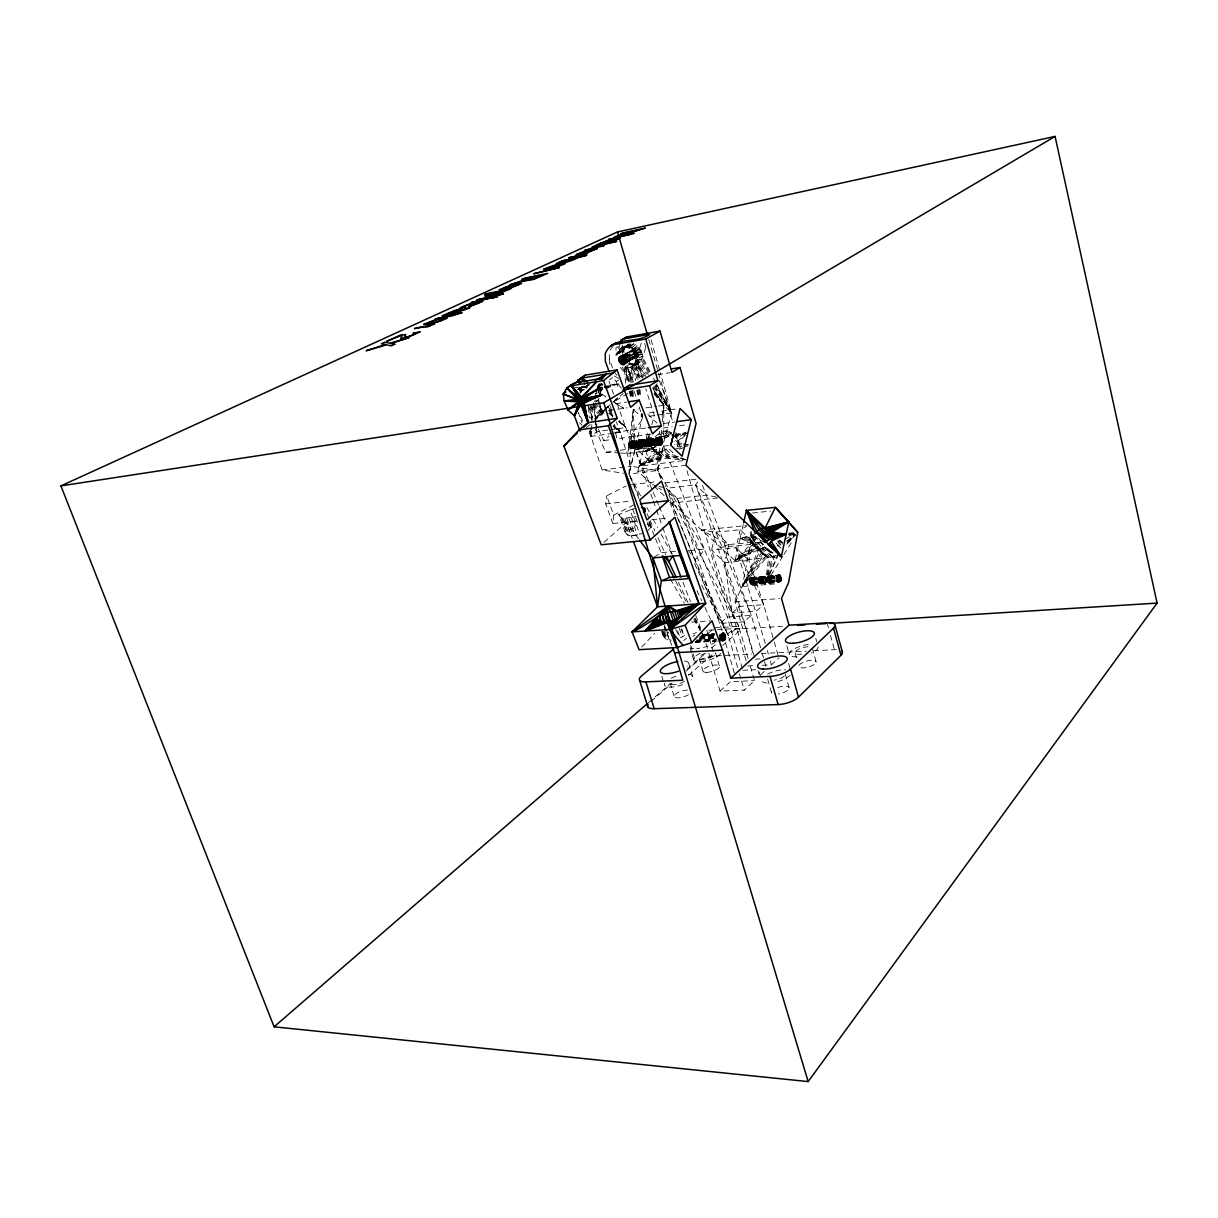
<?xml version="1.0" encoding="UTF-8"?>
<svg xmlns="http://www.w3.org/2000/svg" width="1218" height="1218" viewBox="0 0 1218 1218"><rect width="100%" height="100%" fill="white"/><g stroke="black" fill="none" stroke-linecap="round" stroke-linejoin="round"><path stroke-width="0.75" stroke-dasharray="5 3.75" d="M663.688 434.963L663.871 405.213L657.081 383.426M592.009 421.108L592.344 406.386M638.993 498.512L628.945 474.076L633.208 409.766L638.628 408.959M591.369 431.37L591.019 436.409L602.073 469.965L623.57 473.254M591.491 429.68L591.841 424.64M576.434 387.248L581.504 388.435L579.996 391.42L581.991 386.776L581.565 392.181M751.552 584.518C758.753 575.459 743.239 576.023 751.552 584.518L775.638 582.63M659.851 448.117L657.75 470.498L661.13 479.344M661.069 435.054L661.602 429.452M662.288 421.991L663.871 405.213L652.802 387.613M635.507 521.106L612.837 523.512L613.72 515.184L606.686 495.802L626.159 485.952M612.837 523.512L605.711 503.917L606.686 495.802M633.299 446.625C630.757 429.497 624.636 455.76 633.299 446.625L656.867 443.459M620.48 453.02L627.849 453.431L633.208 409.766L642.434 417.195L628.945 474.076L639.145 496.442M617.237 355.123C628.534 327.079 653.061 372.571 623.723 366.953M782.93 556.124L765.148 584.701L768.71 557.387L749.481 539.452L740.072 538.63L735.033 560.676L775.79 557.113M622.154 353.631L625.747 346.171L622.383 351.987L617.465 353.342L622.154 353.631L624.819 347.693L622.916 350.51L617.48 353.174L623.951 351.393L624.027 353.403L622.246 345.181M625.671 383.152L624.164 367.242L629.523 364.441C641.201 368.019 644.063 354.605 645.707 346.323M651.204 527.059L649.773 522.096M626.28 362.522L639.206 355.61L640.272 351.576L638.43 348.911L635.644 348.15L623.799 354.621M659.029 434.826L659.638 431.126M662.059 416.312L663.871 405.213L652.696 388.375M673.006 434.293C677.406 436.897 679.446 442.286 676.964 446.869L674.574 444.54M751.201 531.307L751.902 536.681L742.249 586.467L735.017 601.799L742.615 628.077L722.685 645.464M778.744 553.901L765.148 584.701L770.552 557.418L760.687 548.146L757.124 547.719L752.983 544.507L749.481 539.452L753.592 535.402L763.199 544.355L759.134 548.496L742.249 586.467L775.927 583.864M662.531 447.676L657.75 470.498L661.389 479.222M664.115 495.604L637.836 471.29L648.357 430.137M743.254 524.516L740.072 538.63L751.917 542.923L766.99 556.961L772.486 557.068L776.262 555.241L764.569 547.034L735.033 560.676L669.489 500.552M750.181 532.144L753.105 542.269L748.979 560.493L763.671 604.691L773.765 640.211M765.315 643.393L735.992 547.78L740.163 529.723L746.619 526.267M746.101 660.674L732.231 612.867L724.664 562.594L728.882 544.537L715.803 532.129L701.279 530.089L728.882 544.537L753.105 542.269L763.26 542.817M663.14 447.722L657.75 470.498L662.029 478.963M640.592 495.772L628.945 474.076L635.157 449.746L633.208 409.766M777.982 553.84L765.148 584.701L772.486 557.068L764.569 547.034L766.457 545.953M663.627 442.408L671.575 412.948L660.339 372.723M649.331 433.867L646.316 444.844L635.157 449.746L648.341 486.896M651.843 424.717L654.34 415.566L645.799 388.846M580.484 393.155L581.351 390.247L574.713 387.217M595.663 394.556L597.307 389.242M597.855 387.461L598.951 383.914M600.322 393.581L603.047 384.721M641.292 343.187L633.878 365.628L642.754 377.352M765.148 584.701L774.404 556.321L764.569 547.034L770.659 550.521M620.053 343.613L616.064 355.367L615.958 347.846L619.749 345.745L619.84 353.25L617.328 354.666M596.272 390.902L598.738 383.883M599.576 393.414L602.651 384.629M692.92 636.542L694.991 634.882M579.996 391.42L581.991 386.776M633.634 343.796L630.361 347.206L626.935 347.511L631.883 347.8L633.634 343.796L628.823 346.947L623.357 347.297M631.883 347.8L635.431 344.481L641.079 350.495L636.679 352.885L635.202 356.265L635.72 360.406L645.768 376.408M641.049 377.169L632.644 366.846L636.192 362.492L640.516 361.822L648.28 374.596M582.25 386.487L580.407 390.019M581.504 388.435L579.875 392.972M578.367 389.471L581.108 388.801L583.955 384.188M599.789 386.456L601.418 383.365M650.092 371.52L642.358 356.615L642.282 354.575L637.44 355.123L635.629 358.351L642.282 354.575L641.079 350.495L633.36 352.383L628.747 348.211L630.361 347.206M648.22 530.287L651.188 527.089L649.377 521.913M761.661 552.058L742.249 586.467L766.99 556.961L758.829 548.115L735.033 560.676L751.917 542.923L766.99 556.961M696.483 641.247L695.843 642.114L715.636 640.988M595.739 402.199L599.104 398.819L594.871 400.22M643.424 376.286L634.806 364.121L637.516 359.721L642.084 358.564L650.123 373.393M634.989 348.348C631.168 350.342 634.015 356.767 637.988 356.158M783.905 554.54L792.796 540.244M663.551 445.971L704.278 549.211L700.502 555.164L694.96 559.504L728.242 635.431L738.9 671.925M618.105 351.423L622.916 350.51L625.747 346.171M581.108 387.385L584.564 386.761L582.813 387.324L586.421 388.298L587.533 386.943L578.139 388.664L586.025 386.685L588.614 382.833M598.023 386.243L600.109 383.198M610.279 350.023L613.4 345.455M622.368 352.124L624.195 349.444L622.383 351.987L617.48 353.174M742.356 668.545L727.359 617.008L677.254 498.406L666.261 488.327L695.645 484.886L697.747 481.826M640.516 361.822L636.42 362.127L633.878 365.628L635.157 363.512L639.283 363.025L646.347 373.956M576.997 389.806L582.067 387.826L585.31 383.365M678.426 456.704L648.859 460.495L643.728 444.022L650.412 434.933M648.859 460.495L637.364 449.64L632.279 433.121L642.419 419.373M636.42 362.127L634.136 365.187L636.999 361.198L642.084 358.564M634.806 364.121L636.999 361.198L641.444 360.315L648.981 373.469M632.644 366.846L635.157 363.512L637.821 363.908L645.205 374.626M765.513 556.184L755.662 546.943L735.033 560.676L754.064 545.892L763.884 555.088L742.249 586.467L762.773 553.672L752.983 544.507L735.033 560.676L757.124 547.719L765.513 556.184L742.249 586.467L760.413 550.308L751.506 537.488L740.072 538.63L750.714 541.218L760.413 550.308L749.481 539.452M630.056 343.583L627.346 347.023L621.713 347.769L624.727 348.181L628.427 344.055L623.692 349.216L619.033 349.886L622.916 350.51M637.516 359.721L635.431 362.355L644.581 376.134M631.883 382.345L631.168 367.714L633.908 364.243L637.821 363.908L642.373 378.159M630.817 344.618L628.823 346.947L625.123 347.176L627.346 347.023L631.822 343.461M786.798 544.233L795.308 534.961L786.813 543.898M675.625 440.444L678.045 442.804L687.683 432.527L677.954 440.931L675.548 438.571M627.864 393.475L613.598 401.955L618.181 397.068M594.688 418.901L601.525 411.654L627.148 407.817M594.46 421.002L603.671 411.41M604.996 410.055L608.939 405.944L604.95 409.69M641.673 646.971L654.736 633.406M787.026 543.03L795.065 534.991M648.768 443.382L655.984 451.528L638.978 466.22L666.84 456.111L685.186 459.765C671.133 459.46 655.101 457.785 648.768 443.382L653.244 438.922L656.898 442.423M637.958 379.468L636.177 364.38L630.833 363.436L625.961 367.943L628.488 382.498M595.663 418.642L603.626 410.968M655.238 436.912C659.197 432.862 666.779 428.142 671.803 433.106M708.815 653.153L720.051 691.124L744.213 690.164L754.46 680.634L750.273 666.155M760.702 674.833L764.325 671.453M762.285 665.272L771.436 664.83L778.82 657.964M594.932 418.809L606.077 408.456M607.477 407.162L610.264 404.574M720.051 691.124L730.435 681.654L754.46 680.634M787.391 541.706L795.156 534.656M613.598 401.955L623.083 393.521M604.006 542.299L626.387 522.431L637.288 521.289M598.342 429.162L603.793 440.611L608.985 436.059M688.52 675.274L714.144 652.924M701.659 585.234L728.242 635.431L738.732 626.326L704.278 549.211L657.75 470.498L656.609 449.625L634.791 448.315L625.778 427.548L615.41 399.032M702.527 485.297L751.308 615.425L743.878 621.865L719.838 623.418L668.347 493.579M754.597 657.339L739.889 606.366L724.664 562.594L711.556 550.034L735.992 547.78L763.671 604.691L756.119 611.253L732.231 612.867L711.556 550.034L715.803 532.129L740.163 529.723L753.105 542.269M648.448 702.649L669.976 684.029M687.18 669.124L705.831 652.97M711.571 648.006L717.295 643.043M727.344 634.35L733.084 629.371L782.291 626.326M651.112 701.324L672.062 683.176M686.023 671.072L695.783 662.607A14.205 4.75 -16.6 0 1 714.418 656L751.917 654.02M711.967 630.102L704.004 636.877L708.282 651.341M721.924 630.559L719.838 623.418L727.359 617.008L751.308 615.425L761.6 651.28M732.231 612.867L739.889 606.366L763.671 604.691M637.44 355.123L635.339 356.889L637.318 354.59L641.856 352.504L633.36 352.383L635.202 356.265L637.318 354.59L642.282 354.575M683.74 640.561L686.648 638.11M637.121 345.562L632.005 350.693L634.624 349.886L638.674 346.947L630.452 349.292M607.599 430.137L596.698 431.69L591.019 436.409L587.822 430.578M586.376 427.579L590.426 424.29M604.433 409.294L608.802 405.746M662.09 451.558L668.012 447.98L672.778 452.578L666.84 456.111L662.09 451.558L658.146 452.076L653.29 449.929M586.025 386.685L590.426 383.137M786.615 541.142L794.958 534.519M651.173 446.93L657.035 453.111L638.978 466.22L687.013 460.13M598.556 387.004L603.245 383.868M609.502 379.696L612.639 377.61M654.294 557.068L661.237 552.652L675.625 551.312M635.75 351.302L640.029 348.622M629.112 359.188L635.202 355.382L629.036 359.143M628.945 356.356L633.649 353.509L628.853 356.204M598.068 386.456L602.925 383.518M634.426 354.255L636.679 352.885M625.413 354.621L633.543 349.749L625.55 354.24M629.234 392.653L634.73 389.395M625.717 353.981L633.908 349.155M680.192 637.912L684.303 635.735L681.715 628.777M628.884 381.934L626.722 375.464L630.467 373.302L625.245 366.648M596.987 393.277L595.13 393.81M628.595 360.589L636.572 356.067M625.747 362.69L640.089 354.56L625.367 363.284M624.864 363.771L639.206 355.61M640.272 351.576L626.082 360.467M626.098 361.259L640.44 353.144M625.991 362.02L640.318 353.875M589.405 384.918L584.625 387.628L587.533 386.943M626.25 356.63L639.024 349.444M625.184 358.168L639.541 350.084M625.626 358.899L639.968 350.799M622.657 356.295L637.044 348.226M623.372 356.569L637.745 348.5M625.656 356.098L638.43 348.911M625.915 353.646L635.644 348.15M621.941 356.174L636.329 348.12M629.508 360.695L637.714 356.158M597.353 386.076L601.936 383.548M629.219 356.828L634.06 354.225M784.91 539.209L794.532 534.032M618.759 380.016L616.095 381.417L612.928 377.428M625.961 359.919L640.424 352.352M613.72 515.184L634.669 504.45M684.531 434.05L676.66 437.871L675.457 436.79L685.947 433.136M661.541 631.381L662.836 634.822L668.743 632.233M618.424 383.67L597.992 391.648L605.574 396.55M789.264 535.905L794.349 533.743M630.102 509.992L618.79 514.635L624.941 531.687L636.207 527.029L630.102 509.992L634.989 508.439M598.068 390.948L615.014 384.218L604.204 386.517M624.941 531.687L627.377 534.961L629.615 535.829L635.202 535.555L642.206 533.469M618.79 514.635L621.18 517.787L623.418 518.624L636.024 516.204M597.977 390.217L603.093 388.42M604.798 387.826L615.014 384.218L604.478 386.928M679.37 449.137L687.531 446.336M789.477 535.067L794.44 533.408M755.404 533.682L740.072 538.63L753.592 535.402M728.882 544.537L720.021 547.324L762.91 543.35M599.5 388.938L602.94 387.887M604.676 387.37L615.014 384.218M633.908 364.243L629.523 368.201L630.696 381.417M594.171 401.422L598.251 400.25M788.792 534.717L794.166 533.271M675.686 435.633L685.978 432.969L675.686 435.024M597.444 388.74L602.712 387.385M658.603 504.998L635.157 449.746L656.517 444.235M675.868 448.909L687.485 446.032M665.454 431.02L670.357 435.816L664.297 438.313L659.41 433.562M788.838 534.352L794.182 533.134L788.822 534.184M582.067 387.826L579.509 387.842L584.564 386.761M596.987 388.04L602.408 386.898M579.509 387.842L583.224 387.126M675.548 434.826L685.947 432.862L675.274 434.232M657.705 374.642L670.159 372.647M615.684 403.752L626.539 402.092M657.796 415.049L671.575 412.948L658.923 379.849M628.016 363.847L630.833 363.436L629.158 362.37M645.829 407.893L656.654 406.279M658.466 406.02L663.871 405.213L671.575 412.948L653.533 378.159M654.279 412.186L646.91 413.267L656.959 423.088M661.648 411.105L678.243 408.685M609.426 429.878L625.778 427.548L619.825 420.652M663.719 423.544L674.726 421.976M614.755 432.39L646.423 427.929M612.882 433.334L591.019 436.409L589.619 431.081M614.709 433.075L620.175 432.314L631.168 466.266L657.75 470.498L628.945 474.076M656.715 443.382L634.882 446.275M663.049 428.081L672.229 426.787M679.568 425.767L686.906 424.732M603.793 440.611L611.238 439.576M650.564 434.141L616.826 438.8L614.055 424.397M646.53 438.175L653.838 437.171M664.647 435.694L673.508 434.476M649.24 416.267L654.34 415.566M629.95 441.205L658.984 437.232M629.554 441.525L658.603 437.566M631.731 441.373L658.938 437.658M629.234 441.997L658.283 438.023M632.157 441.769L653.914 438.8M628.975 442.56L658.04 438.602M632.538 442.301L654.294 439.333M628.808 443.245L657.872 439.287M632.858 442.91L654.629 439.957M628.716 443.961L657.781 440.018M633.116 443.626L654.873 440.672M628.716 444.737L657.781 440.794M633.299 444.372L655.056 441.418M628.808 445.499L657.872 441.571M633.39 445.133L655.147 442.195M628.99 446.26L658.055 442.347M633.39 445.895L655.147 442.971M629.249 446.96L658.314 443.048M629.569 447.585L658.634 443.672M633.132 447.295L658.512 443.885M629.95 448.102L659.014 444.205M630.376 448.498L659.44 444.616M632.553 448.331L657.948 444.935M595.115 428.782L605.772 452.198L618.47 450.493M620.282 450.249L660.339 444.996M621.713 347.769L627.346 347.023L628.427 344.055L624.727 348.181L620.251 348.668M635.157 449.746L656.456 446.915M663.338 446.184L668.91 445.438M627.849 453.431L656.609 449.625M602.073 469.965L631.168 466.266M637.836 471.29L685.932 465.291M676.964 446.869L682.156 446.245M631.518 484.688L655.878 481.765M664.891 482.937L696.178 479.207M605.711 503.917L630.817 501.055M716.382 497.081L706.516 495.102L677.254 498.406L667.784 493.183M717.844 497.934L672.184 503.019L677.254 498.406L719.838 623.418M651.813 519.751L668.164 518.015M752.511 512.991L770.598 511.103M701.279 530.089L746.36 525.582M629.523 364.441L632.614 364.136L635.659 380.61M759.134 548.496L751.902 536.681L755.571 536.331M788.579 533.179L794.075 532.662M689.495 550.582L704.278 549.211M724.664 562.594L748.979 560.493L735.992 547.78M579.707 389.988L585.249 389.516M750.364 577.56L775.546 575.383M751.856 577.53L774.069 575.733M750.06 577.911L774.42 576.068M749.801 578.352L775.729 576.266M752.526 578.306L774.739 576.525M749.588 578.9L775.531 576.83M752.8 578.854L774.998 577.073M749.451 579.54L775.394 577.469M753.029 579.464L775.227 577.697M749.375 580.225L775.333 578.154M753.181 580.149L775.379 578.383M749.39 580.925L775.455 579.083M749.466 581.641L775.409 579.585M753.272 581.549L775.47 579.798M749.618 582.311L775.561 580.27M753.211 582.25L775.409 580.499M749.831 582.935L775.79 580.895M753.059 582.874L775.257 581.123M750.121 583.483L774.206 581.595M752.846 583.422L775.059 581.686M750.44 583.924L774.526 582.037M750.79 584.259L774.892 582.387M751.171 584.457L775.257 582.585M702.147 635.339L714.768 634.365L701.142 635.065M704.263 634.745L713.306 634.091M735.017 601.799L779.627 598.586M635.507 364.426L631.061 364.715L627.772 368.278L629.508 381.478M636.177 364.38L631.061 364.715L634.426 364.471L636.633 379.011M691.611 622.094L710.124 620.875M714.631 627.849L738.732 626.326L748.172 658.908M708.709 630.178L742.615 628.077M703.075 634.365L714.616 633.68M702.542 634.639L713.413 633.969M701.492 635.522L714.555 634.745M714.357 635.263L701.857 636.009L714.327 635.354M699.878 636.877L714.524 635.979M699.863 637.075L714.144 636.222M699.802 637.608L715.88 636.649M699.802 638.354L715.895 637.395M699.848 638.674L715.925 637.714M699.893 639.115L715.971 638.156M696.483 640.029L716.138 638.871M696.711 640.653L716.382 639.526M695.25 641.338L716.108 640.105M695.6 641.795L715.819 640.607M695.036 642.465L717.889 641.079M663.003 436.211L670.357 435.816M761.296 653.533L806.301 651.173M813.807 650.777L834.437 649.696A14.86 5.176 -15.1 0 1 837.542 649.742M755.114 659.166L760.58 658.892M747.639 665.972L754.962 665.622M742.873 670.311L755.723 669.717M583.437 389.988L579.722 390.095L583.529 390.308M659.334 436.409L668.332 436.272L663.429 431.492M655.984 451.528L642.891 451.543L655.908 445.773L653.609 448.011L642.891 451.543L654.827 449.807L649.986 445.179M662.836 634.822L665.485 638.78L671.194 640.166M647.352 524.516L651.326 526.206M761.204 546.395L751.902 536.681L755.678 536.773M681.441 444.92L677.68 444.814L674.087 441.297M683.313 444.981L688.931 445.149M765.011 542.482L751.902 536.681L755.662 536.849M605.772 452.198L618.653 452.913M579.555 390.293L582.935 390.567M756.835 538.067L751.902 536.681L755.662 537.016M661.069 436.592L666.292 437.125L661.389 432.36M751.902 536.681L755.297 537.229M636.192 362.492L639.283 363.025M678.045 442.804L681.684 443.489M683.511 443.839L688.977 444.859M685.201 459.643L668.895 455.288L664.13 450.721M657.355 485.921L652.011 484.475L656.746 487.078M659.136 486.393L664.48 487.839M685.399 459.521L670.89 454.086L666.139 449.503M760.687 548.146L772.73 553.094M771.131 551.8L762.62 547.78L772.486 557.068M658.329 487.946L661.481 489.697M614.192 375.951L618.607 378.463M751.506 537.488L763.199 544.355L758.753 538.265M597.779 392.287L605.422 397.007M613.065 401.727L623.753 408.334L613.141 401.468M777.114 545.283L781.667 548.389L776.17 543.152M779.55 540.548L782.245 542.589L782.443 544.446M608.619 413.054L612.898 416.678M618.622 421.519L625.778 427.548L619.429 420.712M589.999 406.736L602.925 417.698M612.989 426.224L620.175 432.314L616.384 421.915M609.411 412.597L613.507 416.343M618.957 421.321L625.778 427.548L619.231 421.047M591.369 405.929L603.717 417.241M613.309 426.026L620.175 432.314L614.222 424.93M778.317 540.594L781.058 543.167M752.724 652.513L743.878 621.865L695.645 484.886L706.516 495.102M779.52 540.016L782.245 542.589L780.784 539.513M652.224 448.529L659.684 455.532L638.978 466.22L662.912 456.628L658.146 452.076M632.279 433.121L643.728 444.022M778.135 542.482L780.86 545.101M660.08 452.015L664.815 456.567M656.411 451.726L661.176 456.278L638.978 466.22L658.07 454.497L657.035 453.111M673.874 435.709L677.512 439.272M669.093 431.294L673.98 436.074M667.357 430.944L672.26 435.739M608.741 410.649L613.979 415.856M592.511 404.802L604.372 416.586M592.755 404.391L604.509 416.358M609.259 409.766L611.801 412.506M593.349 403.371L604.844 415.78M613.781 425.417L620.175 432.314L614.192 425.356M631.168 367.714L639.648 377.443M654.188 394.099L663.871 405.213L653.107 389.988M607.934 406.842L611.497 410.984M777.526 540.929L781.043 545.04M595.054 403.097L604.615 414.227M654.264 393.399L663.871 405.213L654.979 393.49M599.956 407.238L604.722 413.146M620.434 367.471L626.722 375.464L629.919 381.767M616.917 375.296L613.765 371.277L609.35 359.112L609.228 351.545M579.707 422.57L581.808 425.28M621.302 388.222L616.095 381.417L618.835 389.684M638.552 538.706L626.387 522.431L632.233 538.249M688.216 550.14L694.96 559.504L670.144 500.172M653.64 386.898L671.575 412.948L656.38 384.934M654.416 386.426L671.575 412.948L655.573 384.979M655.071 385.786L671.575 412.948M670.357 579.052L684.379 603.138M693.712 619.216L700.259 630.452M701.187 632.066L704.004 636.877L701.431 631.822M738.732 626.326L700.502 555.164L665.439 485.738M646.849 507.464L649.544 512.474M653.122 519.157L657.598 527.501M661.176 534.184L671.925 554.22M622.276 367.09L626.722 375.464L625.702 366.374M582.737 420.986L578.367 412.658L582.067 422.89M675.746 629.599L678.365 634.608M680.892 629.234L684.227 635.781M675.777 581.29L686.891 603.184M694.595 618.348L700.578 630.148M665.865 629.051L668.149 633.802M696.909 590.578L701.735 600.733M704.963 607.523L710.596 619.368M595.237 422.631L597.566 427.533M694.61 563.782L728.242 635.431M678.502 582.295L688.063 602.758M695.234 618.12L700.015 628.351M646.986 513.646L649.331 518.807M650.123 520.528L654.827 530.85M657.964 537.732L665.804 554.936M695.645 484.886L751.308 615.425M659.334 506.718L665.941 522.263M663.094 631.229L666.551 639.42M649.042 522.964L654.782 536.925M655.497 538.676L661.237 552.652M662.272 631.274L664.845 637.897M682.978 582.295L690.439 601.662M695.859 615.745L700.609 628.077M669.93 502.349L675.351 516.508M664.51 631.198L667.784 639.922M663.977 632.477L666.581 639.45M662.866 631.837L665.485 638.78M664.876 637.928L662.272 631L662.942 634.776M662.303 631.777L664.252 636.953M662.288 632.462L663.582 635.903M679.111 628.153L682.354 636.877M677.589 630.909L679.537 636.161M664.115 626.189L669.321 640.15M664.495 625.61L666.383 630.696M667.007 632.401L672.016 645.966M608.924 381.219L614.755 397.251M588.005 404.955L592.922 418.429M626.874 518.624L633.086 535.874M624.986 518.731L631.198 535.966M623.418 518.624L629.615 535.829M622.231 518.289L628.442 535.478M621.18 517.787L627.377 534.961M632.721 509.109L638.202 524.44M633.664 517.056L639.846 534.337M631.289 517.772L637.486 535.037M629.006 518.305L635.202 535.555M597.688 400.95L601.525 411.654L599.819 402.853M650.838 493.975L652.726 499.273M653.35 501.055L655.863 508.119M656.487 509.9L662.135 525.811M662.775 527.577L672.184 554.114M648.981 521.563L650.199 524.988M648.829 522.887L650.656 528.049M647.169 522.278L649.62 529.16M633.147 381.356L630.467 373.302L630.817 382.741M634.228 391.496L636.405 398.347M639.145 406.903L642.434 417.195L642.114 413.511M599.804 406.294L601.525 411.654L600.413 406.538M644.657 343.476L645.784 347.1M670.037 682.856L674.315 696.909M661.816 676.218L664.358 684.562M690.667 645.464L695.783 662.607M691.535 652.833L689.586 646.301A14.433 4.674 -16.5 0 0 693.818 648.6M692.037 654.477L693.499 659.364M688.764 663.368L692.768 676.751M705.542 653.213A8.633 2.862 -16.5 0 0 699.239 658.42L703.106 671.423M636.633 390.384L638.765 397.616M706.821 630.3L714.418 656M719.305 665.865L715.468 652.848A8.633 2.862 -16.5 0 1 709.211 658.04A8.633 2.862 -16.5 0 1 699.239 658.42M739.433 673.752L741.031 679.218M741.549 681.045L744.213 690.164M725.593 643.074L735.002 675.229M648.783 339.502L673.173 423.362M675.823 432.481L680.603 448.894M686.952 470.772L733.084 629.371M759.164 671.94L760.656 677.132M757.931 670.555L758.966 674.148M767.355 650.549L768.375 654.112M770.415 661.267L771.436 664.83M762.118 653.076L766.746 669.2M771.466 692.433L767.492 678.654A9.196 3.228 -15.8 0 0 768.802 679.994M774.267 641.977L778.317 656.182M786.858 645.799L789.249 654.264M788.64 663.46L790.604 670.402M785.26 674.087L789.188 687.896A9.165 3.289 -15.8 0 1 778.302 693.986M795.019 652.787L796.435 657.842M599.987 406.249L601.525 411.654L600.154 406.142M651.143 339.807L659.836 370.896M815.771 638.323L816.715 641.719M812.345 648.311L816.106 661.816A8.937 3.121 -15.4 0 1 803.53 667.875A8.937 3.121 -15.4 0 1 802.738 662.485A8.937 3.121 -15.4 0 1 816.106 661.816M827.052 622.824L828.529 628.199M830.493 635.37L834.437 649.696M627.346 366.329L631.685 382.635M598.342 398.788L599.713 404.315M624.164 367.242L627.316 382.026M629.28 391.282L630.848 398.667M589.862 430.883L591.019 436.409L590.639 425.28M664.526 626.113L666.002 633.451M610.614 406.37L612.684 417.18M637.349 389.745L638.704 397.068M641.749 413.526L642.434 417.195L641.977 413.42M630.056 391.587L631.32 398.865M622.063 345.805L623.22 353.22M625.26 366.192L626.722 375.464M638.293 389.912L639.389 397.19M641.871 413.557L642.434 417.195M590.197 430.944L591.019 436.409L590.532 430.928M630.741 390.917L631.731 398.453M639.069 388.892L639.968 396.444M593.501 402.656L595.891 424.427M596.104 426.239L596.698 431.69M631.533 390.871L632.203 398.423M588.416 407.177L589.39 418.139M594.475 406.264L596.378 428.051M637.821 363.908L639.085 378.6M640.044 389.623L640.683 396.977M590.897 406.127L591.841 421.093M632.325 391.48L632.675 398.804M590.06 408.593L590.38 417.865M609.35 359.112L609.563 366.268M632.614 364.136L633.01 382.543M633.147 391.678L633.177 398.91M693.179 633.862A14.266 4.552 -16.5 0 1 696.498 632.523M777.754 687.546A9.165 3.289 -15.8 0 1 789.188 687.911M771.831 693.225A9.165 3.289 -15.8 0 1 771.694 691.504M688.49 694.686A8.846 3.06 -17 0 1 676.462 697.807A8.846 3.06 -17 0 1 676.675 693.24A8.846 3.06 -17 0 1 688.703 690.134M715.712 641.658A14.433 4.674 -16.5 0 1 696.757 648.585M699.619 638.948A14.433 4.674 -16.5 0 1 715.316 636.923M684.318 661.009A14.799 4.902 -16.9 0 1 687.043 666.413M688.322 674.3A14.768 5.009 -16.9 0 1 691.078 679.827M682.582 684.623A14.768 5.009 -16.9 0 1 668.728 687.074A14.768 5.009 -16.9 0 1 664.784 683.1M671.225 678.198A14.768 5.009 -16.9 0 1 678.228 675.579M720.858 653.244A14.403 4.765 -16.5 0 1 699.208 661.785A14.403 4.765 -16.5 0 1 700.183 653.305M684.47 681.349A8.861 2.999 -16.9 0 1 676.157 684.303A8.861 2.999 -16.9 0 1 670.265 683.602M801.809 654.096A8.952 3.06 -15.4 0 1 795.978 650.96A8.952 3.06 -15.4 0 1 809.498 646.804M818.131 646.804A14.936 5.1 -15.4 0 1 811.523 653.122M796.983 656.867A14.936 5.1 -15.4 0 1 790.847 651.265A14.936 5.1 -15.4 0 1 810.275 644.292M790.01 675.259A15.316 5.39 -15.8 0 1 775.424 682.202M767.081 683.024A15.316 5.39 -15.8 0 1 761.768 679.126M767.66 674.056A15.316 5.39 -15.8 0 1 785.58 669.778M784.225 676.02A9.196 3.228 -15.8 0 1 774.328 680.131M637.684 356.341L635.72 360.406L637.745 358.077L642.358 356.615L637.684 356.341M706.821 672.366A8.617 2.908 -16.5 0 0 719.518 666.596A8.617 2.908 -16.5 0 0 707.308 667.007A8.617 2.908 -16.5 0 0 706.821 672.366"/><path stroke-width="1.5" d="M743.65 522.75L746.421 510.403L757.17 531.962L765.011 542.482L772.623 537.58L765.209 527.896L775.394 507.358L788.838 521.913L781.347 556.626L768.223 544.583C781.317 534.854 763.701 519.69 755.404 533.682L746.421 510.403L775.394 507.358L797.744 532.312L788.488 582.889L781.484 598.449L789.005 625.184L730.724 678.137L722.502 650.153L711.967 620.754L691.763 642.617L676.706 647.55L639.069 649.681L632.066 631.868L657.537 606.777L661.374 580.849L652.909 557.951L639.648 540.198M780.966 580.057C778.652 564.406 773.993 589.268 780.966 580.057L777.251 580.347M676.706 647.55L669.717 629.478L681.852 614.785L682.05 611.923C664.084 607.234 647.26 626.387 632.066 631.868L669.717 629.478L685.155 625.215L705.709 603.291L674.894 517.315L650.275 539.97L601.205 544.781L563.858 445.971L579.037 429.939L588.066 422.616L617.267 418.353L603.504 380.595L617.054 369.891L630.559 407.314L639.191 400.174L652.437 433.882L661.328 425.828L649.59 385.741L657.903 380.762L645.738 339.03L660.019 331.083L671.94 372.358L680.025 367.516L696.087 423.453L685.932 465.291L781.347 556.626L771.055 541.142L786.204 534.245L772.166 532.068L788.838 521.913L765.209 527.896L746.421 510.403L759.377 530.256L768.847 539.391L757.17 531.962L766.716 540.822M584.366 402.321C578.778 385.192 572.46 411.486 584.366 402.321L601.509 394.997L583.346 398.697L599.089 388.375L582.158 397.57L596.637 381.706L581.473 397.19L570.861 384.979L566.781 388.07L563.249 394.069L564.132 400.844L567.938 409.964L574.424 415.81L580.072 431.126M725.395 638.293C722.655 621.606 717.904 648.646 725.395 638.293L720.051 638.613M662.318 442.728C659.775 425.417 653.761 451.924 662.318 442.728L656.867 443.459M669.854 623.799L667.388 612.959L668.454 605.985L676.584 610.69L679.126 617.526M618.774 359.249C629.721 346.719 625.961 376.59 618.774 359.249L623.57 356.554M683.115 645.449L669.717 629.478L671.377 621.271L677.832 618.318L699.025 603.778L669.443 521.593M691.245 419.647L682.126 456.232L670.753 445.194L680.086 408.411L691.245 419.647L676.569 421.717M620.053 343.613L621.18 340.248L626.768 336.96L660.019 331.083M585.082 400.737L580.773 404.391L574.424 415.81L578.748 403.188L584.214 398.925M585.828 399.2L580.057 404.117L574.424 415.81L579.372 403.721L584.838 399.443M666.916 623.068L664.982 613.963L668.454 605.985L674.483 610.949L677.65 619.49M673.767 622.337L668.454 605.985L656.365 617.633L660.049 622.033L666.809 622.428L669.717 629.478L673.676 620.419M574.424 415.81L579.89 403.995L585.721 399.123M671.072 444.266L673.128 436.211M671.377 621.271L669.047 621.956L669.717 629.478L675.868 619.429M663.78 622.444L662.318 615.105L668.454 605.985L632.066 631.868M622.992 339.03L649.62 334.326C636.435 344.572 612.426 335.178 605.239 353.738L605.361 361.32L609.137 371.688M619.094 343.278L621.18 340.248L626.768 336.96M808.173 1081.584L1157.1 603.108L1055.077 136.416L617.511 231.938L60.9 485.891L274.111 1026.82L808.173 1081.584L603.839 402.777L1055.077 136.416M576.007 382.726L585.295 375.144L617.054 369.891M579.951 379.681L581.93 377.199M633.527 541.766L657.537 606.777L705.709 603.291L669.717 629.478L679.537 617.145M660.841 623.707L659.44 616.323L668.454 605.985M601.555 379.468L606.336 374.078L595.191 380.427M583.498 427.472L588.066 422.616L584.153 402.975L601.509 394.997L583.803 399.382M626.752 387.963L629.264 385.299L657.903 380.762M643.485 511.941L645.236 509.063L641.384 507.449M657.111 618.668L645.144 631.031L669.047 621.956M648.174 704.217A14.783 5.131 -17.2 0 0 654.188 708.709L778.135 704.552A15.484 5.633 -15.7 0 0 798.49 697.183L840.968 655.299A14.86 5.176 -15.1 0 0 841.668 651.051M566.674 443.672L563.858 445.971L577.302 432.999M584.031 426.513L588.066 422.616L583.909 403.371L588.066 422.616L580.773 404.391L584.868 401.179M730.724 678.137L770.065 676.416A15.545 5.42 -15.8 0 0 790.543 669.063L833.523 628.153A14.936 4.979 -15.2 0 0 827.052 622.824L789.005 625.184M563.858 445.971L566.568 443.489M657.75 619.673L645.144 631.031L664.693 622.687M668.347 500.674L646.849 519.919L639.785 500.035L661.496 481.095L668.347 500.674L640.287 503.826M669.717 629.478L699.025 603.778L680.055 555.484L669.291 521.593L688.459 578.626L661.374 580.849L669.428 577.439L689.175 575.794M600.839 378.874L606.336 374.078L599.286 378.95M274.111 1026.82L647.017 703.897M673.554 649.103L641.521 675.96A14.86 4.933 -17.2 0 0 645.921 681.867L654.188 708.709M581.26 396.992L577.18 400.402L564.132 400.844L577.728 401.894L583.194 397.647M583.376 403.98L588.066 422.616L581.504 404.498L585.797 400.889M579.037 429.939L608.361 425.721L617.267 418.353M584.457 399.139L567.938 409.964L583.361 397.905M606.336 374.078L600.581 378.6L575.535 382.68L566.781 388.07L577.378 398.316L580.179 396.078M658.359 620.601L645.144 631.031L662.82 622.702M581.504 404.498L585.584 401.285M584.899 402.321L582.174 404.467L588.066 422.616L582.813 404.3L585.538 402.153M580.057 404.117L585.523 399.854M582.874 396.916L577.393 401.164L582.996 397.205M583.666 398.332L567.938 409.964M577.378 398.316L580.118 396.185M565.898 392.013L563.249 394.069L577.165 398.971L579.905 396.84M564.132 400.844L577.104 399.671L581.199 396.474M582.646 396.154L577.18 400.402L583.361 396.017M579.387 383.518L577.971 380.244L585.295 375.144M578.017 402.321L583.544 398.164M658.953 621.408L645.144 631.031L656.365 617.633L657.659 621.073M616.262 342.715L610.462 346.125M681.852 614.785L699.025 603.778L676.584 610.69M626.067 361.091L621.5 363.938L626.28 361.213M621.317 363.832L625.945 361.015M627.377 357.316L619.536 362.066L625.991 358.579M660.049 622.033L645.144 631.031L661.237 622.474M623.783 355.595L618.896 358.503L623.692 355.808M582.798 398.088L599.089 388.375M682.354 613.72L699.025 603.778L678.441 610.675L680.984 617.511M623.662 388.588L629.264 385.299M622.428 355.9L619.155 357.833L622.352 356.037M622.215 364.212L626.996 361.487M622.946 364.334L626.128 362.522M623.646 364.304L626.828 362.492M620.221 362.979L626.6 359.371M620.845 363.512L627.224 359.904M618.988 360.848L625.382 357.255M619.262 361.624L627.255 357.118M619.688 362.34L626.082 358.731M618.805 360.041L625.199 356.448M620.008 356.752L623.799 354.621M619.505 357.224L622.718 355.443M682.445 612.745L699.025 603.778L681.227 611.299L682.491 614.725M771.298 530.576L788.838 521.913L767.035 527.942L772.379 533.24M570.861 384.979L575.535 382.68M682.05 611.923L699.025 603.778M584.442 401.62L601.509 394.997L584.138 400.113M772.06 539.209L786.204 534.245L772.714 533.56M584.351 400.874L601.509 394.997L584.198 400.341M772.669 537.26L786.204 534.245L772.821 535.463M612.273 344.892L645.738 339.03M582.646 381.188L581.336 378.189L613.172 372.967M671.179 368.947L680.025 367.516M603.504 380.595L571.546 385.756L578.154 397.327L566.781 388.07L577.165 398.971M622.642 389.958L649.59 385.741M60.9 485.891L603.839 402.777M628.336 401.818L639.191 400.174M648.296 427.655L661.328 425.828M657.553 438.313L661.176 437.81M657.933 438.845L661.557 438.343M656.441 439.713L661.876 438.967M656.685 440.429L662.135 439.683M656.867 441.175L662.303 440.444M656.959 441.951L662.394 441.221M656.959 442.728L662.394 441.997M658.512 443.885L662.135 443.398M658.268 444.479L661.892 443.991M657.948 444.935L661.587 444.448M657.568 445.27L661.207 444.783M680.055 555.484L652.909 557.951L657.537 606.777M775.927 575.596L779.627 575.292M776.262 575.916L779.977 575.627M776.582 576.373L780.281 576.084M776.856 576.921L780.555 576.632M777.069 577.545L780.768 577.256M777.221 578.23L780.921 577.941M777.312 578.946L781.012 578.657M777.312 579.661L781.012 579.357M777.114 580.986L780.814 580.697M776.917 581.534L780.616 581.245M797.44 625.397L805.007 624.925M816.365 624.225L825.834 623.631M829.625 623.403L1157.1 603.108M721.117 634.334L724.68 634.121M719.64 635.004L724.984 634.685M719.868 635.659L725.228 635.339M720.036 636.375L725.38 636.055M720.127 637.121L725.471 636.801M720.127 637.882L725.471 637.562M719.899 639.298L725.243 638.978M719.671 639.892L725.03 639.572M721.178 640.287L724.74 640.089M720.828 640.668L724.39 640.455M672.64 647.671L674.528 652.757L722.502 650.153M645.921 681.867L682.811 680.238L674.528 652.757M672.26 435.739L673.98 436.074M563.249 394.069L577.104 399.671M584.32 382.071L581.336 378.189L587.396 381.493M778.287 554.89L781.347 556.626L769.776 542.954M581.336 378.189L587.167 381.904M579.585 382.863L577.971 380.244L580.971 382.224M778.363 554.495L781.347 556.626M772.197 533.728L765.209 527.896L773.202 535.874M566.781 388.07L577.713 397.784M772.775 532.175L768.695 528.445L788.838 521.913L770.141 529.206L772.821 531.824M770.689 538.31L761.28 529.16L746.421 510.403L772.623 537.58L761.28 529.16L768.847 539.391M772.714 532.373L768.695 528.445L773.095 533.454M577.971 380.244L580.392 382.787M777.845 510.357L787.787 521.334M790.284 524.075L797.744 532.312M664.541 556.58L668.941 561.833L676.112 577.18M580.758 396.916L571.546 385.756L578.717 396.992M580.027 396.794L571.546 385.756L579.357 396.824M662.942 556.017L674.072 577.911M680.816 556.702L684.029 563.477M666.596 556.656L668.941 561.833L672.808 555.88L680.953 577.012M685.155 625.215L691.763 642.617M662.318 615.105L665.53 623.662M659.44 616.323L662.013 623.19M667.388 612.959L670.585 621.5M664.982 613.963L668.195 622.52M672.245 611.406L675.427 619.947M680.009 610.857L681.913 616.004M608.361 425.721L650.275 539.97M644.124 507.876L645.342 511.301M642.937 507.556L644.764 512.687M662.409 556.184L669.428 577.439M639.633 680.344L647.885 707.064M617.511 231.938L647.2 334.036M770.065 676.416L778.135 704.552M790.543 669.063L798.49 697.183M835.015 625.184L842.414 652.239M833.523 628.153L840.968 655.299M621.18 340.248L621.896 343.537M678.517 671.164A14.799 4.902 -16.9 0 1 660.293 671.27A14.799 4.902 -16.9 0 1 677.893 661.465M405.701 334.6C399.23 341.375 423.742 331.266 412.993 333.351L420.271 331.768L408.289 336.929L400.631 338.391L402.077 335.879L400.631 335.681L386.745 341.314L400.615 334.95L405.701 334.6M574.013 258.658C558.011 265.935 552.15 262.235 574.013 258.658M499.365 289.686L501.725 289.899L504.846 287.6L513.311 285.164L503.841 289.519L511.804 287.615L521.563 283.52L510.007 285.484L499.365 289.686M602.788 242.747C611.299 242.367 612.06 237.845 602.788 242.747M583.772 254.821L568.745 257.759L587.578 253.283L582.798 254.76L583.772 254.821M427.076 323.44C448.468 321.461 448.605 314.168 427.076 323.44M600.55 243.219C580.225 250.695 636.101 234.556 615.349 239.17L617.024 239.017L609.7 241.621L613.08 239.337L609.381 239.916L600.55 243.219M576.784 258.018C574.18 261.261 541.782 268.051 563.797 260.561L561.65 261.017L586.817 255.232L576.784 258.018M459.079 309.829C450.447 315.767 447.295 311.595 459.079 309.829M524.456 281.023L533.788 279.364L547.735 273.334L524.121 278.252L521.791 279.318L531.87 277.217L509.733 284.86L524.456 281.023M485.282 296.141L497.188 294.269L510.89 288.712L486.758 293.66L484.551 294.665L493.336 292.868L485.282 296.141M488.844 295.045L497.096 293.812L504.298 291.041L495.665 292.487L488.844 295.045M597.094 248.624L588.294 252.278L580.651 254.151L589.055 250.269L576.114 254.714L585.721 250.68L597.094 248.624M463.814 306.525L465.565 306.723L460.983 308.063A7.963 0.913 -16.9 0 1 460.282 307.667L471.275 303.358L482.754 301.501L468.763 306.662C492.544 298.562 470.666 303.191 463.814 306.525M594.019 249.583L584.884 252.75L594.019 249.583M543.563 269.345L553.276 268.006L564.436 264.062A8.983 0.974 -16.6 0 0 564.924 263.24L553.718 265.417L543.563 269.345M430.061 325.876C423.636 328.51 428.797 325.465 414.424 328.601L434.689 323.973L429.269 325.663L430.061 325.876M448.391 313.087L442.149 315.858C444.007 316.513 484.185 304.119 464.758 308.656L466.372 308.596L457.587 311.625L462.627 308.641L458.897 309.098L448.391 313.087M518.274 284.555L508.393 288.011L518.274 284.555M423.818 324.308L433.517 323.288L446.108 318.781A9.866 1.157 -17 0 0 447.067 317.685L435.496 319.755L423.818 324.308M527.912 279.79L533.438 278.983L542.665 274.979L534.55 276.669L527.912 279.79M546.958 268.264C560.128 267.732 572.43 259.48 546.958 268.264M533.88 273.715L559.306 267.564L533.88 273.715M435.389 318.918L452.441 315.767L462.094 312.615L435.389 318.918M491.067 297.877L471.366 302.475L491.067 297.877M603.915 245.716L584.488 250.543L598.845 246.006L592.024 247.071L593.836 246.249L616.81 241.316L601.616 245.016L603.915 245.716M494.341 297.222L492.057 298.273L497.705 296.537L494.341 297.222M394.784 344.252L391.343 345.851L386.35 344.877L366.176 350.754L385.664 344.511L381.401 343.765L384.842 342.182L389.912 343.232L409.065 337.63L390.628 343.598L394.784 344.252M503.308 293.934L477.06 299.856L503.308 293.934M634.121 233.277L608.452 239.535L629.539 234.511L614.588 236.718L639.937 229.7L620.754 233.886L622.657 233.019L645.342 228.086L619.048 235.516L634.121 233.277M793.314 643.226A14.966 5.009 -15.5 0 0 814.37 633.223A14.966 5.009 -15.5 0 0 792.02 634.593A14.966 5.009 -15.5 0 0 793.314 643.226M763.229 669.108A15.362 5.283 -15.8 0 0 787.117 659.699A15.362 5.283 -15.8 0 0 766.944 658.831A15.362 5.283 -15.8 0 0 763.229 669.108"/></g></svg>
